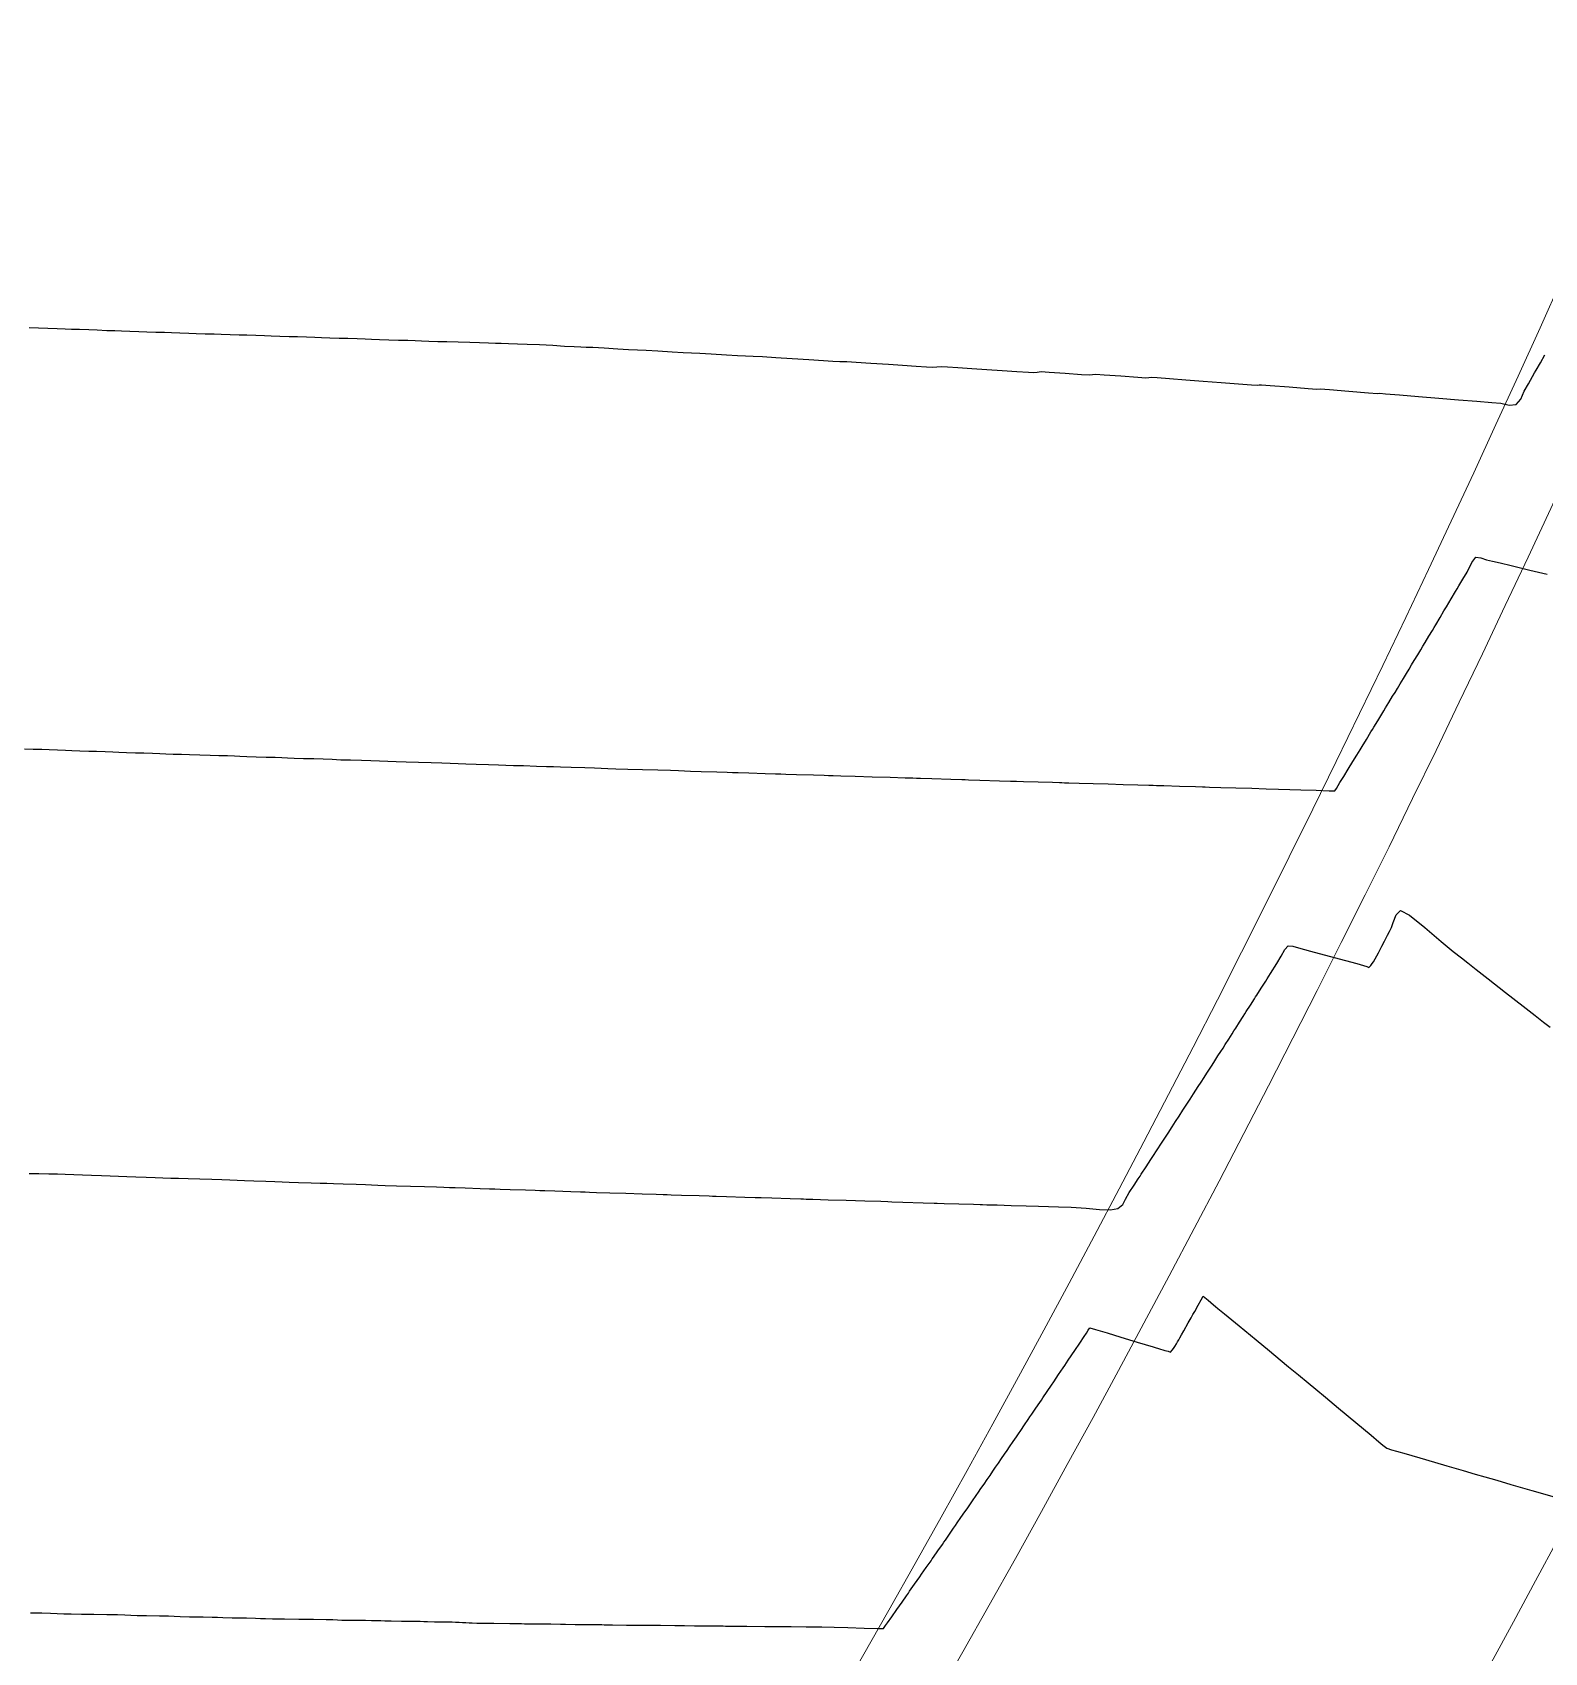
# Model space of a CAD drawing. Header units: millimetres. Extents: x 340454 to 342791, y 6993867 to 6995092.
# Drawn here: x 341893.1 to 341928.72, y 6994372.05 to 6994410.24 of the extents above; entities that cross this region are included whole.
import ezdxf

# ---------------------------------------------------------------- set-up
doc = ezdxf.new("R2010")
doc.units = ezdxf.units.MM
doc.header["$LTSCALE"] = 10
for name, color, linetype in [('T-HM-CURVA_INTERMEDIARIA', 45, 'Continuous'), ('T-HM-CURVA_MESTRA', 20, 'Continuous'), ('URB-Calçadas', 2, 'Continuous'), ('URB-Quadras', 3, 'Continuous')]:
    doc.layers.add(name, color=color, linetype=linetype)

msp = doc.modelspace()

# ---------------------------------------------------------------- linework, layer by layer
at = {"layer": 'T-HM-CURVA_INTERMEDIARIA', "color": 45, "linetype": 'Continuous', "lineweight": -3, "flags": 128}
for points, elevation in [([(341893.022, 6994403.28), (341893.241, 6994403.272), (341893.457, 6994403.263), (341893.682, 6994403.254), (341893.87, 6994403.249), (341894.02, 6994403.245), (341894.208, 6994403.239), (341894.424, 6994403.231), (341894.625, 6994403.222), (341894.846, 6994403.214), (341895.041, 6994403.208), (341895.197, 6994403.204), (341895.392, 6994403.198), (341895.604, 6994403.19), (341895.79, 6994403.182), (341896.007, 6994403.174), (341896.21, 6994403.168), (341896.371, 6994403.164), (341896.573, 6994403.157), (341896.781, 6994403.15), (341896.952, 6994403.142), (341897.166, 6994403.134), (341897.375, 6994403.128), (341897.542, 6994403.123), (341897.752, 6994403.117), (341897.968, 6994403.111), (341898.147, 6994403.106), (341898.358, 6994403.099), (341898.562, 6994403.092), (341898.724, 6994403.085), (341898.927, 6994403.077), (341899.148, 6994403.071), (341899.34, 6994403.065), (341899.554, 6994403.059), (341899.75, 6994403.052), (341899.905, 6994403.045), (341900.1, 6994403.038), (341900.324, 6994403.031), (341900.53, 6994403.026), (341900.747, 6994403.019), (341900.934, 6994403.012), (341901.083, 6994403.006), (341901.27, 6994402.999), (341901.497, 6994402.992), (341901.718, 6994402.986), (341901.938, 6994402.979), (341902.117, 6994402.973), (341902.259, 6994402.967), (341902.438, 6994402.96), (341902.647, 6994402.954), (341902.861, 6994402.948), (341903.125, 6994402.94), (341903.399, 6994402.932), (341903.628, 6994402.926), (341903.838, 6994402.919), (341904.007, 6994402.913), (341904.141, 6994402.908), (341904.31, 6994402.901), (341904.521, 6994402.896), (341904.755, 6994402.89), (341905.043, 6994402.88), (341905.356, 6994402.863), (341905.633, 6994402.844), (341905.859, 6994402.831), (341906.017, 6994402.824), (341906.142, 6994402.82), (341906.3, 6994402.814), (341906.565, 6994402.798), (341906.885, 6994402.778), (341907.142, 6994402.762), (341907.35, 6994402.754), (341907.559, 6994402.746), (341907.827, 6994402.73), (341908.165, 6994402.709), (341908.426, 6994402.693), (341908.622, 6994402.685), (341908.817, 6994402.678), (341909.09, 6994402.661), (341909.445, 6994402.638), (341909.71, 6994402.622), (341909.893, 6994402.615), (341910.076, 6994402.607), (341910.296, 6994402.594), (341910.611, 6994402.574), (341910.995, 6994402.55), (341911.392, 6994402.524), (341911.731, 6994402.503), (341911.952, 6994402.489), (341912.116, 6994402.483), (341912.28, 6994402.476), (341912.501, 6994402.463), (341912.846, 6994402.441), (341913.264, 6994402.414), (341913.598, 6994402.392), (341913.913, 6994402.371), (341914.16, 6994402.355), (341914.29, 6994402.348), (341914.406, 6994402.355), (341914.523, 6994402.362), (341914.653, 6994402.355), (341914.902, 6994402.339), (341915.227, 6994402.316), (341915.58, 6994402.292), (341915.944, 6994402.268), (341916.292, 6994402.244), (341916.56, 6994402.226), (341916.683, 6994402.219), (341916.771, 6994402.23), (341916.858, 6994402.24), (341917.049, 6994402.228), (341917.431, 6994402.201), (341917.811, 6994402.174), (341917.997, 6994402.162), (341918.075, 6994402.171), (341918.153, 6994402.18), (341918.346, 6994402.167), (341918.742, 6994402.138), (341919.137, 6994402.109), (341919.327, 6994402.096), (341919.398, 6994402.102), (341919.468, 6994402.109), (341919.593, 6994402.1), (341919.882, 6994402.079), (341920.267, 6994402.049), (341920.68, 6994402.018), (341921.102, 6994401.986), (341921.509, 6994401.956), (341921.818, 6994401.932), (341921.947, 6994401.923), (341921.999, 6994401.927), (341922.051, 6994401.931), (341922.26, 6994401.915), (341922.706, 6994401.88), (341923.152, 6994401.845), (341923.357, 6994401.829), (341923.438, 6994401.835), (341923.651, 6994401.818), (341924.113, 6994401.781), (341924.573, 6994401.744), (341924.784, 6994401.727), (341924.841, 6994401.731), (341924.973, 6994401.72), (341925.305, 6994401.692), (341925.752, 6994401.655), (341926.228, 6994401.616), (341926.693, 6994401.578), (341927.128, 6994401.542), (341927.478, 6994401.513), (341927.689, 6994401.496), (341927.888, 6994401.451), (341928.056, 6994401.464), (341928.164, 6994401.595), (341928.241, 6994401.783), (341928.34, 6994401.956), (341928.439, 6994402.128), (341928.486, 6994402.209), (341928.522, 6994402.272), (341928.624, 6994402.45), (341928.731, 6994402.636)], 706), ([(341893.018, 6994383.344), (341893.246, 6994383.343), (341893.485, 6994383.339), (341893.687, 6994383.335), (341893.87, 6994383.33), (341894.074, 6994383.321), (341894.277, 6994383.312), (341894.488, 6994383.305), (341894.723, 6994383.298), (341894.929, 6994383.291), (341895.124, 6994383.283), (341895.319, 6994383.274), (341895.532, 6994383.267), (341895.778, 6994383.26), (341895.986, 6994383.253), (341896.172, 6994383.245), (341896.357, 6994383.237), (341896.54, 6994383.231), (341896.765, 6994383.224), (341897.04, 6994383.216), (341897.323, 6994383.207), (341897.56, 6994383.2), (341897.744, 6994383.194), (341897.918, 6994383.186), (341898.092, 6994383.179), (341898.315, 6994383.171), (341898.595, 6994383.163), (341898.811, 6994383.156), (341898.977, 6994383.149), (341899.142, 6994383.142), (341899.368, 6994383.135), (341899.661, 6994383.126), (341899.877, 6994383.119), (341900.033, 6994383.112), (341900.189, 6994383.105), (341900.416, 6994383.098), (341900.723, 6994383.089), (341900.94, 6994383.082), (341901.087, 6994383.076), (341901.234, 6994383.069), (341901.409, 6994383.064), (341901.677, 6994383.056), (341902.001, 6994383.046), (341902.336, 6994383.036), (341902.62, 6994383.027), (341902.792, 6994383.021), (341902.926, 6994383.016), (341903.059, 6994383.01), (341903.293, 6994383.002), (341903.642, 6994382.992), (341903.866, 6994382.985), (341903.991, 6994382.98), (341904.116, 6994382.974), (341904.35, 6994382.967), (341904.712, 6994382.956), (341904.939, 6994382.949), (341905.054, 6994382.944), (341905.17, 6994382.939), (341905.406, 6994382.932), (341905.78, 6994382.92), (341906.009, 6994382.913), (341906.115, 6994382.909), (341906.222, 6994382.904), (341906.386, 6994382.899), (341906.7, 6994382.89), (341907.076, 6994382.878), (341907.464, 6994382.866), (341907.794, 6994382.856), (341907.959, 6994382.851), (341908.05, 6994382.847), (341908.142, 6994382.843), (341908.386, 6994382.836), (341908.801, 6994382.823), (341909.04, 6994382.816), (341909.122, 6994382.812), (341909.205, 6994382.809), (341909.452, 6994382.801), (341909.878, 6994382.788), (341910.12, 6994382.781), (341910.193, 6994382.778), (341910.266, 6994382.775), (341910.515, 6994382.767), (341910.952, 6994382.754), (341911.196, 6994382.746), (341911.26, 6994382.744), (341911.324, 6994382.741), (341911.486, 6994382.736), (341911.844, 6994382.725), (341912.271, 6994382.712), (341912.709, 6994382.699), (341913.084, 6994382.688), (341913.249, 6994382.682), (341913.343, 6994382.679), (341913.605, 6994382.671), (341914.08, 6994382.656), (341914.338, 6994382.648), (341914.413, 6994382.645), (341914.574, 6994382.64), (341914.92, 6994382.63), (341915.266, 6994382.619), (341915.425, 6994382.615), (341915.481, 6994382.612), (341915.579, 6994382.609), (341915.825, 6994382.602), (341916.156, 6994382.592), (341916.509, 6994382.581), (341916.801, 6994382.572), (341917.034, 6994382.565), (341917.27, 6994382.558), (341917.571, 6994382.549), (341917.919, 6994382.526), (341918.236, 6994382.496), (341918.496, 6994382.484), (341918.67, 6994382.515), (341918.786, 6994382.613), (341918.852, 6994382.74), (341918.937, 6994382.896), (341919.053, 6994383.072), (341919.15, 6994383.219), (341919.191, 6994383.284), (341919.221, 6994383.33), (341919.332, 6994383.499), (341919.444, 6994383.671), (341919.49, 6994383.742), (341919.592, 6994383.898), (341919.697, 6994384.058), (341919.728, 6994384.106), (341919.759, 6994384.153), (341919.852, 6994384.296), (341919.949, 6994384.446), (341919.988, 6994384.506), (341920.027, 6994384.566), (341920.111, 6994384.695), (341920.2, 6994384.833), (341920.247, 6994384.906), (341920.294, 6994384.978), (341920.37, 6994385.095), (341920.451, 6994385.221), (341920.506, 6994385.306), (341920.561, 6994385.391), (341920.628, 6994385.494), (341920.701, 6994385.608), (341920.765, 6994385.708), (341920.828, 6994385.805), (341920.889, 6994385.9), (341920.951, 6994385.996), (341921.026, 6994386.113), (341921.094, 6994386.218), (341921.146, 6994386.301), (341921.199, 6994386.384), (341921.282, 6994386.513), (341921.359, 6994386.633), (341921.403, 6994386.702), (341921.447, 6994386.771), (341921.538, 6994386.913), (341921.624, 6994387.047), (341921.659, 6994387.103), (341921.695, 6994387.159), (341921.793, 6994387.314), (341921.888, 6994387.462), (341921.915, 6994387.505), (341921.942, 6994387.547), (341922.048, 6994387.715), (341922.152, 6994387.878), (341922.188, 6994387.935), (341922.265, 6994388.056), (341922.415, 6994388.294), (341922.514, 6994388.466), (341922.604, 6994388.625), (341922.678, 6994388.71), (341922.794, 6994388.701), (341922.924, 6994388.658), (341923.21, 6994388.582), (341923.761, 6994388.434), (341924.296, 6994388.289), (341924.538, 6994388.224), (341924.584, 6994388.202), (341924.632, 6994388.248), (341924.662, 6994388.291), (341924.69, 6994388.335), (341924.731, 6994388.404), (341924.769, 6994388.473), (341924.809, 6994388.547), (341924.838, 6994388.604), (341924.866, 6994388.656), (341924.891, 6994388.704), (341924.948, 6994388.815), (341925.024, 6994388.96), (341925.071, 6994389.05), (341925.118, 6994389.141), (341925.156, 6994389.261), (341925.223, 6994389.437), (341925.327, 6994389.542), (341925.54, 6994389.43), (341925.904, 6994389.142), (341926.289, 6994388.813), (341926.567, 6994388.579), (341926.762, 6994388.427), (341926.916, 6994388.306), (341927.11, 6994388.154), (341927.395, 6994387.931), (341927.804, 6994387.61), (341928.214, 6994387.289), (341928.5, 6994387.065), (341928.696, 6994386.912), (341928.852, 6994386.79)], 704), ([(341893.048, 6994372.991), (341893.318, 6994372.987), (341893.524, 6994372.983), (341893.682, 6994372.975), (341893.84, 6994372.966), (341894.012, 6994372.963), (341894.252, 6994372.959), (341894.545, 6994372.955), (341894.847, 6994372.951), (341895.101, 6994372.947), (341895.27, 6994372.943), (341895.416, 6994372.935), (341895.562, 6994372.928), (341895.781, 6994372.924), (341896.09, 6994372.92), (341896.301, 6994372.916), (341896.438, 6994372.909), (341896.575, 6994372.902), (341896.795, 6994372.898), (341897.116, 6994372.894), (341897.328, 6994372.891), (341897.456, 6994372.884), (341897.585, 6994372.877), (341897.805, 6994372.874), (341898.138, 6994372.87), (341898.351, 6994372.866), (341898.471, 6994372.86), (341898.591, 6994372.854), (341898.75, 6994372.851), (341899.032, 6994372.847), (341899.371, 6994372.843), (341899.719, 6994372.839), (341900.016, 6994372.835), (341900.174, 6994372.832), (341900.28, 6994372.827), (341900.386, 6994372.821), (341900.538, 6994372.819), (341900.773, 6994372.816), (341900.944, 6994372.814), (341901.088, 6994372.812), (341901.203, 6994372.81), (341901.301, 6994372.806), (341901.398, 6994372.801), (341901.547, 6994372.799), (341901.788, 6994372.796), (341901.965, 6994372.794), (341902.116, 6994372.792), (341902.229, 6994372.79), (341902.318, 6994372.786), (341902.407, 6994372.782), (341902.567, 6994372.779), (341902.827, 6994372.777), (341902.983, 6994372.775), (341903.066, 6994372.771), (341903.147, 6994372.767), (341903.227, 6994372.763), (341903.306, 6994372.759), (341903.383, 6994372.755), (341903.46, 6994372.751), (341903.567, 6994372.75), (341903.717, 6994372.749), (341903.968, 6994372.746), (341904.345, 6994372.742), (341904.552, 6994372.74), (341904.62, 6994372.737), (341904.687, 6994372.733), (341904.913, 6994372.731), (341905.311, 6994372.727), (341905.534, 6994372.725), (341905.594, 6994372.722), (341905.653, 6994372.719), (341905.881, 6994372.717), (341906.288, 6994372.714), (341906.513, 6994372.712), (341906.564, 6994372.709), (341906.616, 6994372.707), (341906.763, 6994372.705), (341907.093, 6994372.703), (341907.488, 6994372.699), (341907.89, 6994372.696), (341908.234, 6994372.693), (341908.384, 6994372.692), (341908.459, 6994372.688), (341908.697, 6994372.686), (341909.132, 6994372.683), (341909.368, 6994372.681), (341909.428, 6994372.678), (341909.578, 6994372.677), (341909.929, 6994372.675), (341910.348, 6994372.671), (341910.687, 6994372.669), (341910.97, 6994372.667), (341911.325, 6994372.663), (341911.691, 6994372.657), (341911.985, 6994372.651), (341912.309, 6994372.643), (341912.689, 6994372.631), (341913.007, 6994372.62), (341913.145, 6994372.617), (341913.196, 6994372.689), (341913.241, 6994372.754), (341913.343, 6994372.899), (341913.464, 6994373.071), (341913.587, 6994373.245), (341913.689, 6994373.391), (341913.733, 6994373.454), (341913.763, 6994373.497), (341913.881, 6994373.665), (341914, 6994373.837), (341914.044, 6994373.899), (341914.155, 6994374.058), (341914.267, 6994374.219), (341914.296, 6994374.261), (341914.325, 6994374.302), (341914.428, 6994374.45), (341914.534, 6994374.602), (341914.57, 6994374.654), (341914.606, 6994374.706), (341914.701, 6994374.843), (341914.799, 6994374.985), (341914.843, 6994375.048), (341914.886, 6994375.11), (341914.973, 6994375.236), (341915.064, 6994375.368), (341915.115, 6994375.441), (341915.165, 6994375.514), (341915.244, 6994375.629), (341915.329, 6994375.752), (341915.386, 6994375.835), (341915.444, 6994375.919), (341915.515, 6994376.022), (341915.592, 6994376.135), (341915.658, 6994376.23), (341915.723, 6994376.325), (341915.788, 6994376.421), (341915.855, 6994376.518), (341915.931, 6994376.629), (341916.001, 6994376.73), (341916.059, 6994376.816), (341916.118, 6994376.902), (341916.201, 6994377.024), (341916.278, 6994377.136), (341916.329, 6994377.211), (341916.38, 6994377.286), (341916.47, 6994377.418), (341916.555, 6994377.543), (341916.598, 6994377.606), (341916.641, 6994377.669), (341916.738, 6994377.813), (341916.831, 6994377.95), (341916.866, 6994378.002), (341916.901, 6994378.053), (341917.006, 6994378.208), (341917.107, 6994378.357), (341917.161, 6994378.437), (341917.273, 6994378.603), (341917.383, 6994378.765), (341917.42, 6994378.821), (341917.501, 6994378.941), (341917.657, 6994379.174), (341917.772, 6994379.344), (341917.877, 6994379.501), (341917.932, 6994379.582), (341917.97, 6994379.648), (341918.012, 6994379.703), (341918.139, 6994379.671), (341918.413, 6994379.585), (341918.741, 6994379.484), (341919.125, 6994379.369), (341919.5, 6994379.257), (341919.677, 6994379.205), (341919.728, 6994379.19), (341919.774, 6994379.176), (341919.851, 6994379.153), (341919.905, 6994379.132), (341919.947, 6994379.177), (341919.976, 6994379.217), (341920.01, 6994379.268), (341920.048, 6994379.328), (341920.076, 6994379.375), (341920.102, 6994379.42), (341920.13, 6994379.469), (341920.17, 6994379.54), (341920.225, 6994379.639), (341920.327, 6994379.821), (341920.393, 6994379.939), (341920.436, 6994380.017), (341920.479, 6994380.095), (341920.561, 6994380.243), (341920.632, 6994380.37), (341920.676, 6994380.449), (341920.793, 6994380.356), (341920.919, 6994380.25), (341920.972, 6994380.206), (341921.025, 6994380.162), (341921.18, 6994380.034), (341921.526, 6994379.75), (341921.924, 6994379.422), (341922.24, 6994379.162), (341922.49, 6994378.955), (341922.689, 6994378.79), (341922.924, 6994378.595), (341923.151, 6994378.407), (341923.331, 6994378.259), (341923.558, 6994378.071), (341923.866, 6994377.816), (341924.272, 6994377.478), (341924.636, 6994377.174), (341924.818, 6994377.022), (341924.908, 6994376.941), (341925.002, 6994376.869), (341925.114, 6994376.831), (341925.232, 6994376.802), (341925.459, 6994376.736), (341925.914, 6994376.602), (341926.421, 6994376.453), (341926.804, 6994376.341), (341927.088, 6994376.259), (341927.313, 6994376.194), (341927.596, 6994376.113), (341927.928, 6994376.017), (341928.418, 6994375.875), (341928.946, 6994375.723)], 703)]:
    msp.add_lwpolyline(points, dxfattribs=dict(at, elevation=elevation))
at = {"layer": 'T-HM-CURVA_MESTRA', "color": 20, "linetype": 'Continuous', "lineweight": -3, "elevation": 705, "flags": 128}
msp.add_lwpolyline([(341892.913, 6994393.352), (341893.114, 6994393.346), (341893.321, 6994393.34), (341893.492, 6994393.335), (341893.69, 6994393.329), (341893.878, 6994393.321), (341894.027, 6994393.315), (341894.215, 6994393.307), (341894.423, 6994393.3), (341894.607, 6994393.295), (341894.809, 6994393.289), (341894.99, 6994393.282), (341895.133, 6994393.275), (341895.314, 6994393.268), (341895.524, 6994393.261), (341895.721, 6994393.256), (341895.925, 6994393.25), (341896.099, 6994393.243), (341896.237, 6994393.236), (341896.411, 6994393.229), (341896.607, 6994393.223), (341896.8, 6994393.217), (341897.039, 6994393.21), (341897.286, 6994393.203), (341897.491, 6994393.197), (341897.689, 6994393.191), (341897.854, 6994393.184), (341897.985, 6994393.178), (341898.151, 6994393.172), (341898.371, 6994393.165), (341898.603, 6994393.158), (341898.818, 6994393.152), (341898.976, 6994393.145), (341899.102, 6994393.14), (341899.26, 6994393.134), (341899.483, 6994393.127), (341899.728, 6994393.12), (341899.945, 6994393.113), (341900.155, 6994393.104), (341900.366, 6994393.096), (341900.592, 6994393.089), (341900.849, 6994393.081), (341901.069, 6994393.075), (341901.27, 6994393.066), (341901.47, 6994393.058), (341901.665, 6994393.052), (341901.901, 6994393.045), (341902.191, 6994393.037), (341902.489, 6994393.028), (341902.74, 6994393.021), (341902.936, 6994393.014), (341903.123, 6994393.007), (341903.31, 6994392.999), (341903.547, 6994392.992), (341903.842, 6994392.983), (341904.073, 6994392.976), (341904.25, 6994392.969), (341904.427, 6994392.962), (341904.666, 6994392.955), (341904.975, 6994392.946), (341905.208, 6994392.939), (341905.375, 6994392.932), (341905.541, 6994392.925), (341905.785, 6994392.918), (341906.108, 6994392.908), (341906.34, 6994392.901), (341906.497, 6994392.895), (341906.653, 6994392.889), (341906.842, 6994392.883), (341907.126, 6994392.875), (341907.47, 6994392.864), (341907.827, 6994392.854), (341908.13, 6994392.845), (341908.316, 6994392.839), (341908.457, 6994392.834), (341908.597, 6994392.828), (341908.848, 6994392.82), (341909.221, 6994392.809), (341909.462, 6994392.802), (341909.592, 6994392.797), (341909.722, 6994392.792), (341909.974, 6994392.784), (341910.362, 6994392.773), (341910.605, 6994392.766), (341910.725, 6994392.761), (341910.844, 6994392.756), (341911.098, 6994392.749), (341911.501, 6994392.737), (341911.746, 6994392.729), (341911.855, 6994392.725), (341911.964, 6994392.721), (341912.14, 6994392.715), (341912.478, 6994392.705), (341912.884, 6994392.693), (341913.302, 6994392.681), (341913.659, 6994392.67), (341913.835, 6994392.665), (341913.927, 6994392.662), (341914.019, 6994392.658), (341914.283, 6994392.65), (341914.732, 6994392.637), (341914.99, 6994392.629), (341915.071, 6994392.626), (341915.152, 6994392.623), (341915.418, 6994392.615), (341915.881, 6994392.601), (341916.141, 6994392.593), (341916.212, 6994392.591), (341916.282, 6994392.588), (341916.448, 6994392.583), (341916.789, 6994392.573), (341917.129, 6994392.563), (341917.291, 6994392.558), (341917.35, 6994392.556), (341917.41, 6994392.554), (341917.515, 6994392.55), (341917.76, 6994392.543), (341918.087, 6994392.534), (341918.437, 6994392.523), (341918.795, 6994392.513), (341919.137, 6994392.503), (341919.395, 6994392.495), (341919.501, 6994392.492), (341919.581, 6994392.489), (341919.753, 6994392.484), (341920.124, 6994392.473), (341920.494, 6994392.462), (341920.664, 6994392.457), (341920.723, 6994392.454), (341920.828, 6994392.451), (341921.092, 6994392.444), (341921.447, 6994392.433), (341921.825, 6994392.422), (341922.162, 6994392.412), (341922.454, 6994392.403), (341922.721, 6994392.395), (341922.983, 6994392.388), (341923.343, 6994392.374), (341923.644, 6994392.363), (341923.781, 6994392.364), (341923.821, 6994392.42), (341923.856, 6994392.485), (341923.901, 6994392.558), (341923.99, 6994392.702), (341924.096, 6994392.876), (341924.205, 6994393.053), (341924.295, 6994393.201), (341924.336, 6994393.267), (341924.375, 6994393.331), (341924.421, 6994393.406), (341924.524, 6994393.575), (341924.631, 6994393.751), (341924.665, 6994393.806), (341924.699, 6994393.862), (341924.79, 6994394.011), (341924.887, 6994394.171), (341924.932, 6994394.244), (341924.976, 6994394.317), (341925.055, 6994394.447), (341925.142, 6994394.591), (341925.198, 6994394.682), (341925.253, 6994394.773), (341925.32, 6994394.884), (341925.397, 6994395.012), (341925.465, 6994395.125), (341925.529, 6994395.23), (341925.59, 6994395.331), (341925.651, 6994395.433), (341925.732, 6994395.568), (341925.804, 6994395.687), (341925.854, 6994395.771), (341925.905, 6994395.854), (341925.995, 6994396.005), (341926.078, 6994396.144), (341926.118, 6994396.21), (341926.158, 6994396.276), (341926.258, 6994396.444), (341926.352, 6994396.602), (341926.381, 6994396.65), (341926.41, 6994396.699), (341926.52, 6994396.883), (341926.625, 6994397.06), (341926.662, 6994397.122), (341926.704, 6994397.193), (341926.796, 6994397.348), (341926.897, 6994397.518), (341927.011, 6994397.741), (341927.105, 6994397.868), (341927.221, 6994397.856), (341927.353, 6994397.808), (341927.492, 6994397.775), (341927.672, 6994397.732), (341927.934, 6994397.669), (341928.372, 6994397.565), (341928.786, 6994397.466)], dxfattribs=at)
at = {"layer": 'URB-Calçadas', "lineweight": 0}
for points in [[(341827.146, 6994357.511, 0.674455), (341829.743, 6994350.432), (341886.536, 6994344.823, 0.027308), (341894.942, 6994344.783, 0.314642), (341900.382, 6994348.375, 0.109349), (341958.834, 6994497.792, 0.387106), (341955.234, 6994505.6, -0.038911), (341909.32, 6994532.857, 0.617633), (341898.03, 6994527.356, -0.153932)], [(342030.871, 6994471.397, -0.054115), (342002.687, 6994379.198, -0.255968), (341999.448, 6994376.721, -0.014786), (341999.448, 6994376.721, 0.065399), (341941.632, 6994359.359, -0.012603), (341924.891, 6994352.202, -0.781596), (341919.797, 6994358.441, 0.092263), (341968.613, 6994489.507, -0.522743), (341978.321, 6994495.258, 0.035962), (342025.291, 6994480.087, -0.399929)]]:
    msp.add_lwpolyline(points, format="xyb", close=True, dxfattribs=at)
at = {"layer": 'URB-Quadras', "color": 252, "lineweight": 0}
for points in [[(341829.989, 6994352.92, -0.607091), (341828.669, 6994356.214, 0.15394), (341900.022, 6994527.177, -0.57716), (341907.881, 6994530.813, 0.038911), (341954.128, 6994503.357, -0.328035), (341956.858, 6994498.1, -0.109349), (341898.721, 6994349.489, -0.236826), (341894.818, 6994347.28, -0.027145), (341886.733, 6994347.315), (341829.989, 6994352.92)], [(342000.032, 6994379.351), (342000.032, 6994379.351, 0.066411), (341940.6, 6994361.635, -0.012609), (341923.967, 6994354.524, -0.717736), (341921.512, 6994357.412, 0.092263), (341970.584, 6994489.163, -0.477696), (341977.384, 6994492.94, 0.035962), (342024.695, 6994477.659, -0.399067), (342028.416, 6994471.865, -0.054624), (342000.032, 6994379.351, 0.054458)]]:
    msp.add_lwpolyline(points, format="xyb", dxfattribs=at)

doc.saveas('drawing.dxf')
